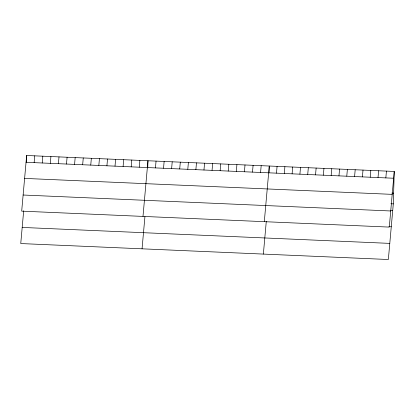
<?xml version="1.0" encoding="UTF-8"?>
<svg xmlns="http://www.w3.org/2000/svg" width="415" height="415" viewBox="0 0 415 415"><rect width="100%" height="100%" fill="white"/><g stroke="black" fill="none" stroke-linecap="round" stroke-linejoin="round"><path stroke-width="0.62" d="M26.446 162.623L26.653 155.49L394.25 171.447L393.311 203.858L388.347 259.51L20.75 243.553L23.671 210.82M147.756 167.888L147.963 160.755L142.993 216.407M269.081 172.557L269.268 166.026L264.303 221.672M26.653 155.49L21.689 211.142L389.286 227.098L394.25 171.447M34.134 162.638L34.741 155.843M42.221 162.986L42.828 156.196M50.308 163.339L50.915 156.543M58.396 163.692L59.003 156.896M66.483 164.039L67.09 157.249M74.57 164.392L75.177 157.596M82.658 164.745L83.265 157.949M90.745 165.092L91.352 158.302M98.832 165.445L99.439 158.649M106.92 165.798L107.527 159.002M115.007 166.145L115.614 159.355M123.094 166.498L123.701 159.702M131.181 166.851L131.788 160.055M139.269 167.198L139.876 160.408M142.054 248.818L144.928 216.635M155.443 167.904L156.05 161.108M163.531 168.251L164.138 161.461M171.618 168.604L172.22 161.809M179.705 168.957L180.307 162.161M187.793 169.31L188.394 162.514M195.875 169.657L196.482 162.862M203.962 170.01L204.569 163.214M212.049 170.363L212.656 163.567M220.137 170.71L220.744 163.915M228.224 171.063L228.831 164.267M236.311 171.416L236.918 164.62M244.399 171.763L245.006 164.973M252.486 172.116L253.093 165.32M260.573 172.469L261.18 165.673M263.364 254.084L266.285 221.351M276.473 173.159L277.08 166.363M284.285 173.496L284.892 166.7M292.098 173.833L292.7 167.043M299.905 174.175L300.512 167.38M307.717 174.513L308.324 167.717M315.53 174.855L316.137 168.059M323.342 175.192L323.949 168.397M331.154 175.529L331.756 168.739M338.962 175.872L339.569 169.076M346.774 176.209L347.381 169.413M354.586 176.546L355.193 169.756M362.399 176.889L363.006 170.093M370.211 177.226L370.818 170.43M378.018 177.563L378.625 170.773M385.831 177.905L386.438 171.11M26.046 162.286L393.643 178.243M391.817 193.084L393.622 193.162M24.61 178.409L392.206 194.365M390.909 203.755L393.311 203.858M390.904 210.576L392.704 210.654M23.126 195.019L390.723 210.976M388.865 226.673L391.267 226.777M22.187 227.43L389.784 243.387"/></g></svg>
